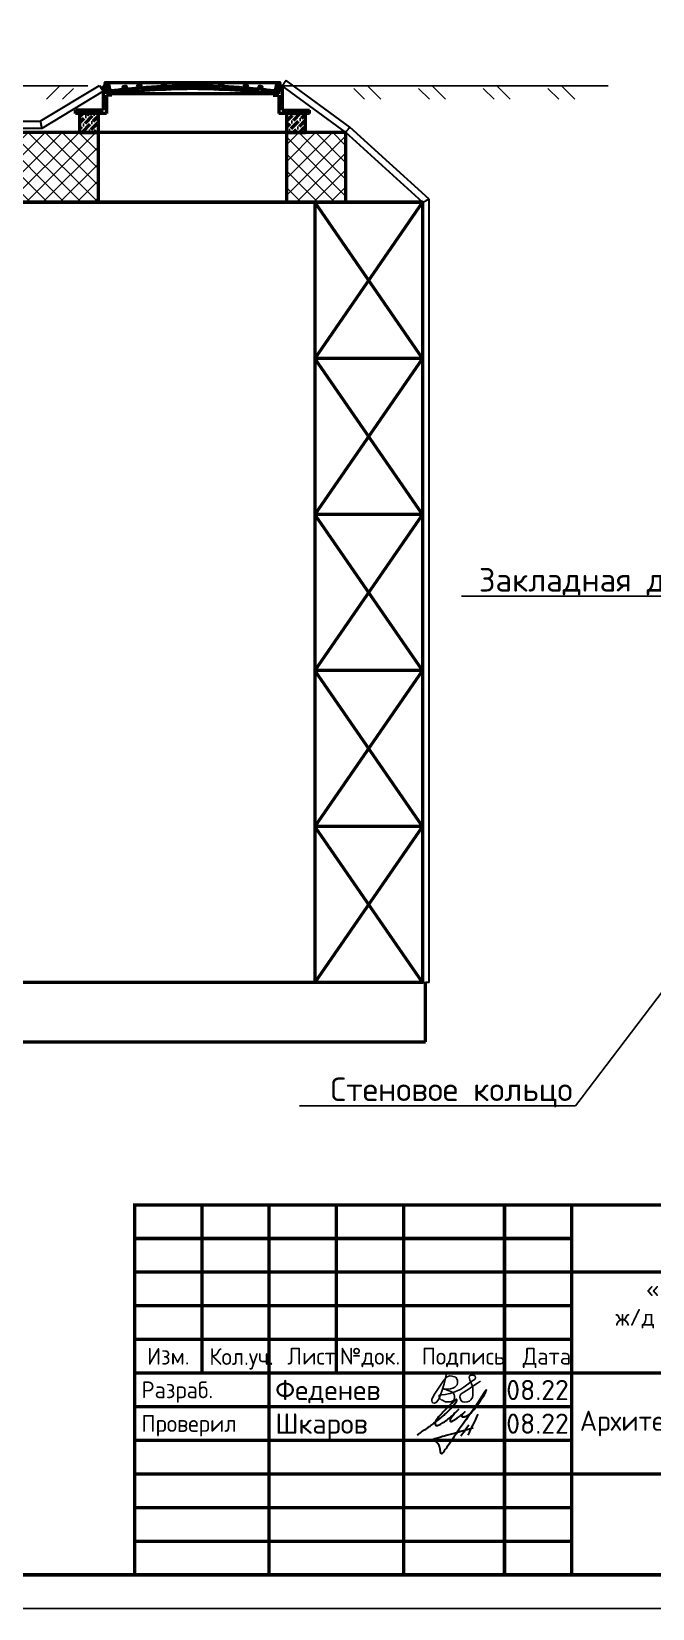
# Model space of a CAD drawing. Header units: millimetres. Extents: x 1601 to 15402, y -324 to 12625.
# Drawn here: x 10903.9 to 10996.2, y 318.2 to 552.7 of the extents above; entities that cross this region are included whole.
import ezdxf
from ezdxf import colors
from ezdxf.entities.mleader import LeaderData, LeaderLine
from ezdxf.enums import TextEntityAlignment as Align
from ezdxf.math import Vec2, Vec3

# ---------------------------------------------------------------- set-up
doc = ezdxf.new("R2010")
doc.units = ezdxf.units.MM
for name, color, linetype, lineweight in [('Размер 3.5', 250, 'Continuous', 35), ('Размерный', 4, 'Continuous', 30), ('Размеры на чертеже', 250, 'Continuous', 25), ('Тонкие', 5, 'Continuous', 30)]:
    doc.layers.add(name, color=color, linetype=linetype, lineweight=lineweight)
doc.layers.add('рамка', color=7, linetype='Continuous')
doc.styles.add('-ISOCPEUR-', font='isocpeur.TTF')
doc.styles.add('GOST', font='GOST Common.ttf')

# ---------------------------------------------------------------- blocks, each defined once
blk = doc.blocks.new('подпись')
at = {"lineweight": 30}
for points in [[(-0.82, -1.23), (-0.21, -0.8), (0.43, -0.36), (0.86, -0.08), (1.32, 0.25), (2, 0.77), (2.8, 1.4), (3.27, 1.83), (3.84, 2.36), (4.46, 3.07), (5.01, 3.73), (5.08, 3.95), (5.01, 4.03), (4.91, 4), (4.76, 3.88), (4.33, 3.49), (3.4, 2.58), (2.34, 1.43), (1.83, 0.48), (1.87, 0.23), (1.99, 0.16), (2.17, 0.16), (2.41, 0.25), (3.02, 0.6), (3.71, 1.09), (4.34, 1.62), (5.32, 2.55), (4.75, 1.98), (4.27, 1.36), (4.08, 1.05), (4.07, 0.85), (4.11, 0.78), (4.25, 0.78), (4.42, 0.84), (4.78, 1.05), (5.16, 1.3), (5.47, 1.51), (5.72, 1.73), (6.05, 1.99), (6.23, 2.18), (5.94, 1.88), (5.8, 1.63), (5.8, 1.5), (5.89, 1.44), (6.13, 1.46), (6.57, 1.6), (6.9, 1.79), (7.5, 2.39), (8.04, 3.08), (8.61, 3.92), (9.15, 4.76), (9.43, 5.33), (8, 3.26), (6.29, 0.88), (3.58, -3.07), (3.05, -3.8), (2.85, -4.05), (2.49, -2.98), (2.12, -2.39), (1.3, -1.96), (1.02, -2.03), (2.91, -1.44), (4.7, -0.96), (7.51, -0.15)], [(6.86, 0.23), (5.67, -1.43)], [(8.19, 1.85), (6.68, -1.27)]]:
    blk.add_spline(points, degree=3, dxfattribs=at)
blk = doc.blocks.new('Подпись Леха')
at = {"layer": 'рамка'}
blk.add_blockref('подпись', (2.7, 0.11), dxfattribs=at)

msp = doc.modelspace()

# ---------------------------------------------------------------- hatches: boundary and pattern name
at = {"lineweight": 50}
h = msp.add_hatch(dxfattribs=at)
h.set_pattern_fill('ANSI31', scale=0.2)
h.set_pattern_definition([(45, (6515.30724, -3895.21163), (-0.449012806, 0.449012806), [])])
h.paths.add_polyline_path([(10927.8388, 544.2328, 0.02800707), (10915.1821, 543.3941), (10914.8466, 545.0716), (10915.2743, 545.0716), (10915.5172, 543.8571, -0.0045535), (10917.5763, 544.0838), (10917.5342, 544.501, -0.00091844), (10917.9515, 544.5423), (10917.9936, 544.1251, -0.00388307), (10919.7531, 544.2822), (10919.7223, 544.6598), (10919.7666, 544.7041, -0.00081395), (10920.1371, 544.7335), (10920.1712, 544.3155, -0.00704564), (10923.3698, 544.5191), (10923.3491, 544.9379, -0.00091844), (10923.768, 544.9579), (10923.7887, 544.539, -0.0089374), (10927.8431, 544.6522, -0.00889737), (10931.8889, 544.539), (10931.9096, 544.9579, -0.00091844), (10932.3285, 544.9379), (10932.3078, 544.5191, -0.00704564), (10935.5065, 544.3155), (10935.5405, 544.7335, -0.00091844), (10935.9586, 544.7002), (10935.9245, 544.2822, -0.00388307), (10937.684, 544.1251), (10937.7261, 544.5423, -0.00091844), (10938.1434, 544.501), (10938.1013, 544.0838, -0.0045535), (10940.1604, 543.8571), (10940.4033, 545.0716), (10940.831, 545.0716), (10940.4955, 543.3941, 0.02800707)])
h = msp.add_hatch(dxfattribs=at)
h.set_pattern_fill('ANSI36', scale=0.2)
h.set_pattern_definition([(45, (6617.70724, -3895.21163), (0.336759605, 1.234785217), [1.5875, -0.3175, 0, -0.3175])])
h.paths.add_polyline_path([(10944.6384, 537.6786), (10941.8384, 537.6786), (10941.8384, 540.4786), (10944.6384, 540.4786)])
h.paths.add_polyline_path([(10911.0384, 537.6786), (10911.0384, 540.4786), (10913.8384, 540.4786), (10913.8384, 537.6786)])
h = msp.add_hatch()
h.set_pattern_fill('ANSI37', scale=0.56)
h.set_pattern_definition([(45, (553.84, -2507.3535), (-1.25723586, 1.25723586), []), (135, (553.84, -2507.3535), (-1.25723586, -1.25723586), [])])
h.paths.add_polyline_path([(10815.3703, 537.6786), (10812.5703, 537.6786), (10806.6043, 537.6831), (10806.6043, 527.2831), (10815.3703, 527.2831)])
h.paths.add_polyline_path([(10913.8384, 537.6786), (10911.0384, 537.6786), (10846.1703, 537.6814), (10846.1703, 537.6786), (10843.3703, 537.6786), (10843.3703, 527.2831), (10913.8384, 527.2831)])
h.paths.add_polyline_path([(10950.6043, 537.6831), (10944.6384, 537.6831), (10944.6384, 537.6786), (10941.8384, 537.6786), (10941.8384, 527.2831), (10950.6043, 527.2831)])

# ---------------------------------------------------------------- linework, layer by layer
at = {"color": 7, "lineweight": 50}
for p, q in [((10914.5184, 544.5941), (10914.5184, 540.9941)), ((10914.5184, 544.5941), (10914.9184, 544.5941)), ((10915.0184, 543.3941), (10914.9184, 544.5941)), ((10915.2743, 545.0716), (10940.4033, 545.0716)), ((10940.6584, 543.3941), (10940.7584, 544.5941)), ((10940.7584, 544.5941), (10941.1584, 544.5941)), ((10941.1584, 544.5941), (10941.1584, 540.9941)), ((10915.8384, 543.3941), (10915.0184, 543.3941)), ((10915.8384, 543.1941), (10915.0184, 543.1941)), ((10915.0184, 543.1941), (10915.0184, 540.4786)), ((10915.8384, 543.3941), (10915.8384, 543.1941)), ((10939.8384, 543.3941), (10939.8384, 543.1941)), ((10940.6584, 543.3941), (10939.8384, 543.3941)), ((10939.8384, 543.1941), (10940.6584, 543.1941)), ((10940.6584, 543.1941), (10940.6584, 540.4786)), ((10914.5184, 540.9941), (10910.4369, 541.0012)), ((10915.0184, 540.4786), (10910.4408, 540.4786)), ((10910.4409, 540.4786), (10910.4418, 541.0012)), ((10913.8384, 527.2786), (10913.8384, 540.4786)), ((10945.2408, 540.4786), (10940.6584, 540.4786)), ((10941.1584, 540.9941), (10945.2399, 541.0012)), ((10941.8384, 527.2786), (10941.8384, 540.4786)), ((10945.2408, 540.4786), (10945.2399, 541.0012)), ((10806.6043, 537.6831), (10950.6043, 537.6831)), ((10962.0162, 504.0775), (10946.0162, 527.2773)), ((10962.0162, 527.2773), (10946.0162, 504.0775)), ((10962.0162, 527.2773), (10946.0162, 527.2773)), ((10946.0162, 527.2773), (10946.0163, 504.0776)), ((10962.0162, 527.2773), (10962.0162, 504.0775)), ((10962.0158, 504.0775), (10946.0158, 504.0776)), ((10962.0162, 480.8795), (10946.0162, 504.0794)), ((10962.0162, 504.0794), (10946.0162, 480.8795)), ((10962.0162, 504.0794), (10946.0162, 504.0794)), ((10946.0162, 504.0794), (10946.0163, 480.8797)), ((10962.0162, 504.0772), (10946.0162, 504.0773)), ((10962.0162, 504.0794), (10962.0162, 480.8795)), ((10962.0158, 480.8795), (10946.0158, 480.8797)), ((10962.0162, 457.6816), (10946.0162, 480.8814)), ((10962.0162, 480.8814), (10946.0162, 457.6816)), ((10962.0162, 480.8814), (10946.0162, 480.8814)), ((10946.0162, 480.8814), (10946.0163, 457.6817)), ((10962.0162, 480.8792), (10946.0162, 480.8794)), ((10962.0162, 480.8814), (10962.0162, 457.6816)), ((10962.0158, 457.6816), (10946.0158, 457.6817)), ((10962.0162, 457.6812), (10946.0162, 457.6814)), ((10962.0168, 434.4826), (10946.0168, 457.6825)), ((10962.0168, 457.6825), (10946.0168, 434.4826)), ((10962.0168, 457.6825), (10946.0168, 457.6825)), ((10946.0168, 457.6825), (10946.0169, 434.4828)), ((10962.0168, 457.6825), (10962.0168, 434.4826)), ((10962.0162, 411.2837), (10946.0162, 434.4836)), ((10962.0162, 434.4836), (10946.0162, 411.2837)), ((10962.0162, 434.4836), (10946.0162, 434.4836)), ((10946.0162, 434.4836), (10946.0163, 411.2839)), ((10962.0165, 434.4827), (10946.0165, 434.4828)), ((10962.0168, 434.4823), (10946.0168, 434.4825)), ((10962.0162, 434.4836), (10962.0162, 411.2837)), ((10962.0158, 411.2838), (10946.0158, 411.2839)), ((10962.0162, 411.2834), (10946.0162, 411.2836)), ((10962.4659, 402.4836), (10962.4659, 411.2834)), ((10839.1925, 402.4836), (10962.4659, 402.4836))]:
    msp.add_line(p, q, dxfattribs=at)
msp.add_line((15402.2532, 318.2356), (5591.2496, 318.2356))
msp.add_lwpolyline([(10515.2243, 738.2356), (11109.2243, 738.2356), (11109.2243, 318.2356), (10515.2243, 318.2356)], close=True)
at = {"const_width": 0.5}
msp.add_lwpolyline([(10535.2243, 733.2356), (11104.2243, 733.2356), (11104.2243, 323.2356), (10535.2243, 323.2356)], close=True, dxfattribs=at)
at = {"color": 7, "lineweight": 50}
msp.add_lwpolyline([(10915.1821, 543.3941), (10914.8466, 545.0716), (10915.2743, 545.0716), (10915.5172, 543.8571, -0.0045535), (10917.5763, 544.0838), (10917.5342, 544.501, -0.00091844), (10917.9515, 544.5423), (10917.9936, 544.1251, -0.00388307), (10919.7531, 544.2822), (10919.719, 544.7002, -0.00091844), (10920.1371, 544.7335), (10920.1712, 544.3155, -0.00704564), (10923.3698, 544.5191), (10923.3491, 544.9379, -0.00091844), (10923.768, 544.9579), (10923.7887, 544.539, -0.0089374), (10927.8431, 544.6522, -0.00889737), (10931.8889, 544.539), (10931.9096, 544.9579, -0.00091844), (10932.3285, 544.9379), (10932.3078, 544.5191, -0.00704564), (10935.5065, 544.3155), (10935.5405, 544.7335, -0.00091844), (10935.9586, 544.7002), (10935.9245, 544.2822, -0.00388307), (10937.684, 544.1251), (10937.7261, 544.5423, -0.00091844), (10938.1434, 544.501), (10938.1013, 544.0838, -0.0045535), (10940.1604, 543.8571), (10940.4033, 545.0716), (10940.831, 545.0716), (10940.4955, 543.3941)], format="xyb", dxfattribs=at)
msp.add_lwpolyline([(10940.4955, 543.3941), (10927.8388, 543.3941), (10915.1821, 543.3941, -0.02800707), (10927.8388, 544.2328, -0.02800707)], format="xyb", close=True, dxfattribs=at)
for points in [[(10915.0184, 540.4786), (10911.0384, 540.4786), (10911.0384, 537.6786), (10913.8384, 537.6786)], [(10941.8384, 537.6786), (10944.6384, 537.6786), (10944.6384, 540.4786), (10940.6584, 540.4786)], [(10795.1932, 432.8634), (10795.1932, 527.2831), (10962.0155, 527.2831), (10962.0155, 411.2834), (10795.1932, 411.2834), (10795.1932, 424.1034)]]:
    msp.add_lwpolyline(points, dxfattribs=at)
msp.add_lwpolyline([(10806.6043, 537.6831), (10950.6043, 537.6831), (10950.6043, 527.2831), (10806.6043, 527.2831)], close=True, dxfattribs=at)
at = {"const_width": 0.5}
for points in [[(10919.2243, 323.2356), (10919.2243, 378.2356), (11104.2243, 378.2356)], [(10929.2243, 378.2356), (10929.2243, 353.2356)], [(10939.2243, 378.2356), (10939.2243, 323.2356)], [(10949.2243, 378.2356), (10949.2243, 353.2356)], [(10959.2243, 378.2356), (10959.2243, 323.2356)], [(10974.2243, 378.2356), (10974.2243, 323.2356)], [(10984.2243, 378.2356), (10984.2243, 323.2356)], [(10919.2243, 373.2356), (10984.2243, 373.2356)], [(10919.2243, 368.2356), (10984.2243, 368.2356)], [(10984.2243, 368.2356), (11104.2243, 368.2356)], [(10919.2243, 363.2356), (10984.2243, 363.2356)], [(10919.2243, 358.2356), (10984.2243, 358.2356)], [(10919.2243, 353.2356), (11104.2243, 353.2356)], [(10919.2243, 348.2356), (10984.2243, 348.2356)], [(10919.2243, 343.2356), (10984.2243, 343.2356)], [(10919.2243, 338.2356), (10984.2243, 338.2356)], [(10984.2243, 338.2356), (11104.2243, 338.2356)], [(10919.2243, 333.2356), (10984.2243, 333.2356)], [(10919.2243, 328.2356), (10984.2243, 328.2356)]]:
    msp.add_lwpolyline(points, dxfattribs=at)
msp.add_lwpolyline([(10965.5392, 352.9841), (10965.4389, 352.4625), (10965.2303, 351.6054), (10964.9136, 350.5243), (10964.4495, 349.3638), (10964.1307, 348.8929), (10963.9372, 348.7937), (10963.7435, 348.7694), (10963.5546, 348.7937), (10963.4578, 348.905), (10963.4093, 349.0889), (10963.4141, 349.2971), (10963.511, 349.5585), (10963.8143, 350.1181), (10965.0883, 352.0324), (10965.5848, 352.6061), (10966.0346, 352.8), (10966.4148, 352.7922), (10966.9811, 352.6294), (10967.2449, 352.1565), (10967.2216, 351.7688), (10967.1643, 351.5058), (10967.0479, 351.3215), (10966.844, 351.1372), (10966.5334, 350.9819), (10966.1743, 350.8801), (10965.8636, 350.8218), (10965.5966, 350.8316), (10965.3394, 350.8409), (10965.1016, 350.9528), (10965.0441, 350.9697), (10965.2999, 350.8595), (10965.5069, 350.7703), (10965.6986, 350.7023), (10966.0188, 350.6109), (10966.2444, 350.5042), (10966.454, 350.4051), (10966.592, 350.3092), (10966.7435, 350.0386), (10966.7669, 349.7887), (10966.7902, 349.541), (10966.7356, 349.2967), (10966.5403, 349.0781), (10966.2981, 348.9688), (10966.0011, 348.9375), (10965.712, 348.9531), (10965.4684, 348.9663), (10965.2433, 349.0703), (10965.005, 349.1803), (10964.8216, 349.2649), (10964.712, 349.367), (10964.5734, 349.496), (10964.4893, 349.707), (10964.4941, 349.8976), (10964.6066, 349.961), (10964.939, 349.9953), (10965.4394, 350.0468), (10965.8483, 350.1321), (10966.1412, 350.1932), (10966.3909, 350.303), (10966.826, 350.4594), (10967.3001, 350.6206), (10967.6619, 350.7916), (10967.8625, 350.9337), (10968.1607, 351.1448), (10968.5594, 351.427), (10968.9429, 351.6984), (10969.2404, 351.909), (10969.6048, 352.167), (10969.8592, 352.347), (10969.9119, 352.5909), (10969.8571, 352.7942), (10969.685, 352.9036), (10969.4347, 352.9192), (10969.1844, 352.888), (10969.0329, 352.795), (10968.9791, 352.614), (10969.0084, 352.4135), (10969.0819, 352.1934), (10969.258, 351.7972), (10969.4488, 351.2494), (10969.4978, 350.9854), (10969.5124, 350.6674), (10969.5291, 349.9306), (10969.4821, 349.5938), (10969.2391, 349.2726), (10968.9961, 349.0611), (10968.6827, 348.9671), (10968.3378, 348.9201), (10968.0321, 348.9593), (10967.797, 349.1082), (10967.6716, 349.3666), (10967.601, 349.6643), (10967.6402, 349.9463), (10967.8049, 350.1656), (10968.9491, 350.902), (10969.3802, 351.2075), (10970.1875, 351.7323), (10970.6615, 352.0405)])
at = {"layer": 'Размеры на чертеже'}
for p, q in [((10843.4768, 544.5941), (10912.2858, 544.5941)), ((10989.6639, 544.5941), (10941.1584, 544.5941))]:
    msp.add_line(p, q, dxfattribs=at)
at = {"layer": 'Тонкие'}
for p, q in [((10905.1739, 539.3181), (10914.0025, 544.6359)), ((10914.0025, 544.6359), (10914.2604, 544.2076)), ((10914.5184, 543.7793), (10914.2604, 544.2076)), ((10941.1584, 544.5941), (10941.4537, 544.9976)), ((10950.6043, 537.6831), (10941.1584, 544.5941)), ((10941.7489, 545.4012), (10941.4537, 544.9976)), ((10951.2382, 538.4584), (10941.7489, 545.4012)), ((10905.4517, 538.3181), (10914.5184, 543.7793)), ((10851.8711, 539.3285), (10905.1739, 539.3181)), ((10905.1739, 539.3181), (10905.3128, 538.8181)), ((10851.5891, 538.3286), (10905.4517, 538.3181)), ((10905.4517, 538.3181), (10905.3128, 538.8181)), ((10950.6043, 537.6831), (10950.9213, 538.0708)), ((10962.0155, 527.2831), (10950.6043, 537.6831)), ((10951.2382, 538.4584), (10950.9213, 538.0708)), ((10963.0155, 527.7248), (10951.2382, 538.4584)), ((10962.0155, 527.2831), (10962.5155, 527.5039)), ((10963.0155, 527.7248), (10962.5155, 527.5039)), ((10963.0155, 411.2834), (10963.0155, 527.7248)), ((10962.0155, 411.2834), (10962.0155, 527.2831)), ((10962.0155, 411.2834), (10962.5155, 411.2834)), ((10963.0155, 411.2834), (10962.5155, 411.2834))]:
    msp.add_line(p, q, dxfattribs=at)
at = {"layer": 'Тонкие', "lineweight": 20}
for p, q in [((10906.1136, 542.5926), (10908.1152, 544.5941)), ((10906.1136, 542.5926), (10908.1152, 544.5941)), ((10908.5185, 542.5926), (10910.1217, 544.1958)), ((10908.5185, 542.5926), (10910.1217, 544.1958)), ((10953.4292, 542.5926), (10951.826, 544.1958)), ((10953.4292, 542.5926), (10951.826, 544.1958)), ((10955.8341, 542.5926), (10953.8326, 544.5941)), ((10955.8341, 542.5926), (10953.8326, 544.5941)), ((10963.0487, 542.5926), (10961.4454, 544.1958)), ((10963.0487, 542.5926), (10961.4454, 544.1958)), ((10963.0487, 542.5926), (10961.4454, 544.1958)), ((10965.4535, 542.5926), (10963.452, 544.5941)), ((10965.4535, 542.5926), (10963.452, 544.5941)), ((10965.4535, 542.5926), (10963.452, 544.5941)), ((10972.6681, 542.5926), (10971.0649, 544.1958)), ((10975.073, 542.5926), (10973.0715, 544.5941)), ((10982.2876, 542.5926), (10980.6843, 544.1958)), ((10984.6924, 542.5926), (10982.6909, 544.5941))]:
    msp.add_line(p, q, dxfattribs=at)

# ---------------------------------------------------------------- block references
msp.add_blockref('Подпись Леха', (10959.3793, 345.1592))

# ---------------------------------------------------------------- texts
at = {"style": 'GOST'}
for s, p in [('Изм.', (10924.2243, 355.7356)), ('Кол.уч.', (10935.114, 355.6863)), ('Лист', (10945.5286, 355.7356)), ('№док.', (10954.2243, 355.7356)), ('Подпись', (10968.1056, 355.7356)), ('Дата', (10980.5325, 355.7356))]:
    msp.add_text(s, height=2.5, dxfattribs=at).set_placement(p, align=Align.MIDDLE_CENTER)
for s, p in [('Разраб.', (10920.2243, 350.7356)), ('Проверил', (10920.2243, 345.7356))]:
    msp.add_text(s, height=2.5, dxfattribs=at).set_placement(p, align=Align.MIDDLE_LEFT)
for s, insert, char_height, width, attachment_point, style in [('\\pi5.49715;{\\C7;«Капитальный ремонт (реконструкция) тепловых сетей от УП у \\P\\pi0.95192;ж/д №26 по ул. Б. Новикова до ТК-8018 ул. Расплетина, д 7 в ГО г. \\P\\pi30.38942;Рыбинск Ярославской области».}', (10989.774, 366.9324), 2.5, 110.528844, 1, '-ISOCPEUR-'), ('Архитектурно-строительные решения', (11019.2243, 345.7356), 3, 70, 5, 'GOST')]:
    msp.add_mtext(s, dxfattribs=dict(insert=insert, char_height=char_height, width=width, attachment_point=attachment_point, style=style))
at = {"layer": 'Размерный', "color": 0, "style": '-ISOCPEUR-'}
for s, p in [('Феденев', (10940.1294, 349.2129)), ('08.22', (10974.479, 349.2129)), ('Шкаров', (10940.1294, 344.2129)), ('08.22', (10974.479, 344.2129))]:
    msp.add_text(s, height=3, dxfattribs=at).set_placement(p)

# ---------------------------------------------------------------- next in the draw order: leaders
at = {"layer": 'Размер 3.5'}
ml = msp.add_multileader_mtext('Standard', dxfattribs=at)
ml.set_content('Закладная деталь', color=256, style='-ISOCPEUR-')
ml.set_leader_properties()
ml.build(insert=Vec2(0, 0))
ml.multileader.update_dxf_attribs({"text_left_attachment_type": 6, "text_right_attachment_type": 6, "dogleg_length": 0.36, "arrow_head_size": 0.18})
ctx = ml.context
ctx.base_point, ctx.char_height, ctx.arrow_head_size, ctx.landing_gap_size, ctx.plane_origin = Vec3(10969.976, 468.7086), 3.5, 0.18, 0.09, Vec3(10951.3072, 452.3627)
ctx.left_attachment, ctx.right_attachment, ctx.text_align_type = 6, 6, 2
notes = []
notes.append((ctx, [(1, (1, 1, 0), (11010.941, 468.7086), (-1, 0), 0.36, [(0, [(11020.3539, 450.2296)], 0, [])])]))
ctx.mtext.insert, ctx.mtext.alignment, ctx.mtext.flow_direction = Vec3(11010.491, 472.9086), 3, 5
ctx.mtext.has_bg_fill, ctx.mtext.bg_color, ctx.mtext.bg_scale_factor, ctx.mtext.bg_transparency, ctx.mtext.use_window_bg_color = 1, -1027028792, 1.5, 0, 1
ml = msp.add_multileader_mtext('Standard', dxfattribs=at)
ml.set_content('Стеновое кольцо', color=256, style='-ISOCPEUR-')
ml.set_leader_properties()
ml.build(insert=Vec2(0, 0))
ml.multileader.update_dxf_attribs({"text_left_attachment_type": 6, "text_right_attachment_type": 6, "dogleg_length": 0.36, "arrow_head_size": 0.18})
ctx = ml.context
ctx.base_point, ctx.char_height, ctx.arrow_head_size, ctx.landing_gap_size, ctx.plane_origin = Vec3(10947.5015, 392.9701), 3.5, 0.18, 0.09, Vec3(11075.8432, 414.331)
ctx.left_attachment, ctx.right_attachment, ctx.text_align_type = 6, 6, 2
notes.append((ctx, [(1, (1, 1, 0), (10984.7915, 392.9701), (-1, 0), 0.36, [(0, [(11010.696, 427.0693)], 0, [])])]))
ctx.mtext.insert, ctx.mtext.alignment, ctx.mtext.flow_direction = Vec3(10984.3415, 397.1701), 3, 5
ctx.mtext.has_bg_fill, ctx.mtext.bg_color, ctx.mtext.bg_scale_factor, ctx.mtext.bg_transparency, ctx.mtext.use_window_bg_color = 1, -1027028792, 1.5, 0, 1
for ctx, leaders in notes:
    for number, flags, end, landing, length, lines in leaders:
        leader = LeaderData()
        leader.index, (leader.has_last_leader_line, leader.has_dogleg_vector, leader.attachment_direction) = number, flags
        leader.last_leader_point, leader.dogleg_vector, leader.dogleg_length = Vec3(end), Vec3(landing), length
        for number, points, colour, breaks in lines:
            line = LeaderLine()
            line.index, line.vertices, line.color, line.breaks = number, Vec3.list(points), colors.encode_raw_color(colour), breaks
            leader.lines.append(line)
        ctx.leaders.append(leader)

doc.saveas('drawing.dxf')
